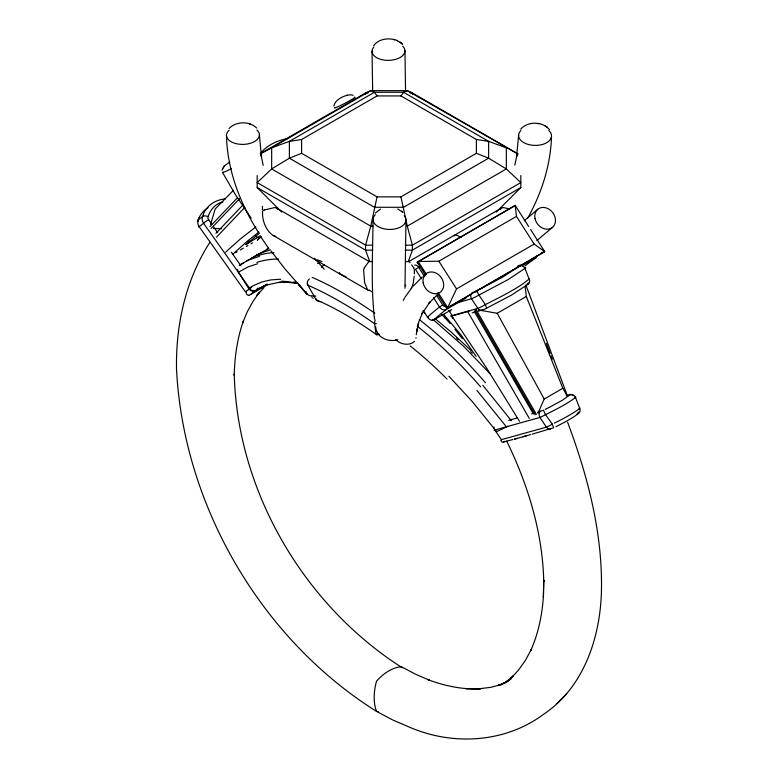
<?xml version="1.0" encoding="UTF-8"?>
<svg xmlns="http://www.w3.org/2000/svg" width="778" height="778" viewBox="0 0 778 778"><rect width="100%" height="100%" fill="white"/><g stroke="black" fill="none" stroke-linecap="round" stroke-linejoin="round"><path stroke-width="1.17" d="M404.968 288.259L405.97 219.931M543.764 580.155L543.404 597.222L543.764 580.155L543.754 581.497C542.597 532.58 528.087 484.723 506.634 441.029M373.041 219.26C372.759 252.539 370.775 285.983 374.5 319.145M257.392 288.259L256.73 290.029L250.701 294.376M339.558 272.572L339.519 273.7A256.759 114.356 50.6 0 1 346.161 276.958M414.343 273.866L414.363 270.404A2.742 0.856 76.6 0 0 413.663 267.642M518.595 135.226L516.602 156.718L516.952 154.725L514.832 165.218M551.514 136.15C550.736 165.121 541.566 193.372 527.474 218.55M333.879 106.022C335.162 99.954 341.853 96.812 347.299 95.198M414.207 276.2L413.118 283.795L411.261 288.589M543.433 595.783C542.208 614.601 538.473 633.38 530.684 650.632L531.462 649.085L525.558 660.123L518.634 669.946L510.728 678.484L513.48 675.761L504.698 682.938L511 678.873L501.382 684.659L508.073 681.217L497.648 685.583L501.431 684.514L490.607 687.353L478.402 688.861L480.211 688.861C462.356 689.668 444.627 685.895 427.968 679.671L429.33 680.157L415.462 674.176L401.497 666.785C392.161 667.203 382.582 674.176 376.503 681.217C373.858 690.66 373.002 702.213 376.503 711.364L392.851 720.029L410.453 727.586C453.496 745.888 505.369 742.689 543.404 714.428C585.056 686.702 601.336 634.42 601.501 586.486L601.511 585.153C601.666 529.205 587.127 474.317 567.619 422.25M316.033 298.626L315.956 299.413L307.884 285.234M307.748 284.991L307.845 284.135M416.259 334.735L418.331 323.142M222.002 170.178L224.511 165.802L229.782 161.98M262.565 211.947C262.06 219.017 265.152 229.452 271.95 234.557A16.241 12.254 -35.7 0 0 272.864 235.277L273.127 235.442M448.614 310.305L452.368 315.596L452.281 317.453M416.872 330.047L416.522 331.807L418.885 321.664L422.736 312.211L421.871 313.942L429.942 302.02L428.659 303.488L437.392 294.687M372.788 245.177L365.592 245.177L257.178 182.587L271.668 168.943L289.387 158.187L301.592 153.285L377.067 196.863L370.736 226.135L365.592 245.177L365.592 250.127L369.599 261.262M210.595 224.463L215.156 209.058L233.419 190.289M211.704 224.113L208.728 219.843A3.744 3.024 45.8 0 1 208.115 216.595C210.284 209.69 215.662 203.525 222.897 201.862M203.593 223.247A7.323 6.263 50.1 0 1 202.523 216.585L203.466 214.3M408.401 261.262L412.408 250.127L412.408 245.177L407.264 226.135L400.933 196.863L476.408 153.285L488.613 158.187L506.332 168.943L520.822 182.587L412.408 245.177L405.212 245.177M198.02 221.497A4.289 2.344 19.1 0 1 198.302 219.756L199.139 217.821M249.145 240.849L246.004 244.555L246.607 244.02M537.968 413.293L544.211 399.036L562.844 388.28L526.317 296.486L525.111 286.148M474.843 292.149L544.717 251.615L534.155 244.088L456.54 288.901L447.69 307.631L446.679 308.419L437.061 293.364M222.761 168.058L222.508 168.505M403.247 300.415L404.638 297.945M364.357 267.788L368.509 262.04A8.393 2.626 -76.6 0 1 368.694 261.846M209.885 242.308C186.068 279.185 175.945 323.648 176.499 367.226L176.489 368.626C183.161 504.834 260.815 638.884 376.503 711.364L378.4 711.763M405.095 297.118L411.932 287.607M373.664 45.688C378.896 38.443 389.652 37.363 397.451 40.67L396.722 40.368L400.884 42.78L400.203 42.226M260.795 153.626L271.668 147.849L289.387 141.353L301.592 139.515L377.067 95.927L400.933 95.927L403.578 92.261L407.264 90.656L412.408 92.961L517.671 153.733M321.402 267.253L321.635 266.961A5.485 3.764 -71.7 0 1 322.384 266.183L324.543 264.86M375.366 213.026L380.53 209.078M454.264 235.899L455.227 234.762L501.907 207.804M520.706 129.245C526.988 121.738 539.387 121.465 546.992 127.086L546.496 126.726L549.492 129.634M260.465 153.227C267.253 145.243 277.133 140.273 287.442 138.756M413.215 286.139L422.24 276.987M229.082 128.467C236.104 121.183 249.524 120.862 256.711 128.078M500.04 209.661L500.662 208.981M500.769 208.864L501.654 207.969M263.995 287.646L256.964 295.29L259.502 292.236L252.967 301.456L247.316 311.725L242.61 323.016L243.271 321.314C237.232 338.663 234.645 357.014 234.236 375.336L234.246 373.936C237.076 491.064 303.897 605.177 402.333 667.796M209.943 226.661L237.533 197.69M211.188 228.45L239.614 198.604M242.969 204.925L216.284 232.982A4.133 3.345 45.8 0 0 215.905 233.264M216.508 237.164L244.866 207.356M556.99 703.487L566.724 693.723M496.247 212.122L520.822 187.537L520.822 175.536M549.375 407.312L562.513 400.184L570.041 394.718L566.296 395.603M208.786 219.785A4.279 0.729 -30.5 0 0 203.564 223.267L199.149 226.641L245.449 291.857L251.732 287.208M225.532 252.218L240.324 238.982L255.874 226.923M232.68 254.289L247.385 241.131L258.909 232.019M246.986 243.777L259.512 233.118M575.312 397.179L575.827 397.023L574.534 398.073M432.364 319.768A5.592 1.77 58.6 0 0 433.647 319.914L433.706 319.962A140.624 8.918 -32.6 0 1 446.319 309.45M536.859 240.577L552.438 227.39M577.208 414.343L578.132 413.497L577.626 413.458M524.284 220.68L537.812 209.224M577.889 413.789L577.928 413.75A4.289 3.997 47.1 0 0 579.688 408.314L575.448 397.286M257.382 240.023L261.398 236.658M260.416 235.627L246.004 244.555M577.257 414.304L577.305 414.266A31.383 3.696 -25.2 0 1 555.959 426.655M260.795 152.906L262.332 151.7M524.887 268.361A4.24 3.657 52.8 0 0 519.753 265.823L502.646 277.143L476.155 291.06A4.191 0.496 -25.2 0 1 472.295 292.654A4.25 3.433 73.9 0 0 471.536 298.684A8.364 1.099 -29.7 0 0 477.371 295.922L508.52 279.36L525.831 267.817L524.849 267.992M578.861 409.004L579.902 408.051M524.936 268.342L529.205 279.263A4.23 3.627 53.7 0 1 527.727 284.495L511.272 295.202L486.221 308.409A4.191 0.496 -25.2 0 1 482.302 310.033L477.303 311.453M439.521 307.047L442.701 304.966A2.733 2.217 52.3 0 0 446.115 306.153A2.742 1.585 60 0 1 446.348 309.43A5.456 4.444 52.3 0 1 439.541 307.047L433.502 297.634M198.264 219.736L202.552 216.605M415.627 269.227L420.567 266.164M265.531 285.001L255.359 290.875L266.222 285.118L280.634 281.967M255.359 290.875L254.669 291.166A5.504 4.483 55.5 0 1 249.242 289.27L248.668 288.482L252.403 286.08L261.855 281.976L270.919 279.905L280.79 279.205M239.254 265.366L248.085 260.202L259.395 256.332M246.743 261.029L259.405 253.638L270.355 249.806M248.668 288.482L238.486 272.212L247.997 266.893L257.586 263.781M259.599 253.609L252.51 257.781A5.504 4.493 55.5 0 0 251.732 258.704M252.957 257.44L268.556 248.522M266.611 249.417L268.575 248.182M239.507 265.21L240.237 264.783M267.126 284.262L266.309 284.738M260.329 153.733L365.592 92.961L370.736 90.656L407.264 90.656L518.109 154.102M235.608 252.656L237.144 251.761M240.227 249.991L243.31 248.211M246.383 246.431L247.929 245.537M251.012 243.767L252.549 242.872M240.956 264.364L243.125 263.12M266.251 284.583L266.971 284.164M267.583 284.68L250.506 294.531A5.961 4.824 46 0 1 249.048 295.056L248.999 295.056M317.628 263.616L319.719 262.41M407.264 226.135L506.332 168.943L506.332 147.849L488.613 141.353L403.578 92.261L374.422 92.261L370.736 90.656L271.668 147.849L271.668 168.943L370.736 226.135L373.09 226.135M520.822 187.537L412.408 250.127L405.212 250.127M426.529 274.527L418.194 261.476L438.841 261.214L516.466 216.401L515.221 205.46L417.183 262.254L425.517 275.305M446.679 308.419L470.671 294.561M446.348 309.43L465.866 298.159M522.563 265.424L535.575 257.917A5.456 4.444 52.3 0 0 537.306 255.641M433.706 319.962L451.687 309.586M478.421 309.975L497.21 313.291L526.317 296.486M408.751 261.583L455.441 234.645L461.15 237.319M265.493 285.215L264.257 285.905A39.921 32.268 46.1 0 1 258.977 288.239L257.897 288.453M275.363 145.924L276.19 145.457M427.871 317.152L427.706 317.239A5.31 4.328 53.8 0 0 433.774 320.244M427.618 317.288L423.203 310.51M251.08 258.52L251.809 258.199A5.504 4.483 55.5 0 1 252.49 258.053M507.956 426.237L506.731 426.85M548.889 407.555L546.671 408.644M452.368 315.596L477.838 308.351A8.305 1.109 -29.6 0 0 485.355 304.606C499.593 297.322 519.286 287.811 529.4 278.709M554.432 423.106L554.568 423.028A37.052 4.367 -25.2 0 0 578.988 408.956M546.175 408.888L545.184 409.364M543.472 410.278L545.475 414.586L548.15 413.303A37.752 4.444 -25.2 0 0 574.718 397.996M543.443 410.201L537.52 412.223M264.287 210.011L274.313 207.658A8.393 6.331 -35.7 0 1 274.78 207.6L274.906 207.59A2.869 2.169 -35.7 0 1 276.375 207.93L277.133 208.757M457.756 302.671L471.478 298.733L477.838 308.351M517.633 265.988L519.296 265.512A4.24 3.433 73.9 0 1 522.271 265.668M451.026 316.199A5.456 0.642 -25.2 0 0 451.833 316.033L467.666 311.54A4.133 0.486 -25.2 0 0 470.087 310.607M472.168 312.912L475.601 311.929M531.607 413.896L534.564 413.06M546.428 427.141L501.45 439.658L494.827 430.039L539.893 417.446L546.428 427.141A7.294 0.875 -30.5 0 0 552.302 424.136L553.605 427.764L532.094 434.182M508.686 420.353L517.088 417.99M530.567 434.61L523.079 436.701M514.579 439.132L526.443 435.845M517.253 438.306L514.414 439.084M577.509 413.497L577.373 413.526A4.221 3.608 76.1 0 0 578.783 411.961M513.013 439.473L503.57 442.03A5.699 2.616 -64.1 0 1 501.479 441.077M347.144 95.227L350.722 94.79L353.173 95.305M530.664 123.614L531.569 123.478M278.971 282.453L285.332 282.171M541.391 252.49L543.705 252.403M283.776 281.753L286.985 281.694M367.994 92.961L365.592 92.961L365.592 94.508M410.006 92.961L412.408 92.961L412.408 94.508M377.067 196.863L400.933 196.863M372.788 250.127L365.592 250.127L257.178 187.537L257.178 175.536M405.416 261.554L408.878 261.554M369.122 261.554L372.584 261.554M466.012 688.802L480.211 688.861M213.542 228.489L221.779 228.625M284.427 282.122L298.013 283.299M379.236 334.297L376.027 334.093L374.597 323.755A5.641 1.186 -72.9 0 1 375.21 319.884M374.588 323.58L376.377 323.697M293.607 282.006L295.309 282.171M400.933 95.927L476.408 139.515L488.613 141.353L488.613 158.187L403.578 207.279L374.422 207.279L289.387 158.187L289.387 141.353L374.422 92.261L377.067 95.927M538.901 123.614L538.084 123.488L538.823 123.605M509.96 208.99L503.687 207.658A8.393 6.331 35.7 0 0 503.22 207.6L503.191 207.6A2.869 2.169 35.7 0 0 501.625 207.93M249.923 123.897L249.106 123.673L249.767 123.858M311.968 297.673L313.262 298.149M397.752 208.903L402.848 212.345M257.625 237.611L255.573 235.617M544.795 125.657L545.563 126.075M276.093 207.804L369.249 261.583M273.788 235.812L367.012 289.63M368.023 290.233L367.994 290.223A16.241 5.076 -76.6 0 1 367.537 289.737L364.619 282.628L363.647 270.306A2.742 0.856 -76.6 0 1 364.337 267.642M423.057 311.735L424.837 313.087M400.378 42.372L402.605 44.453M435.106 318.64L450.715 331.671L470.943 350.489M432.811 319.281L463.912 346.599L490.062 373.741M402.041 211.577L401.555 211.188L402.236 211.742M419.05 263.82L417.183 262.254L515.221 205.46L528.68 226.534M401.691 43.49L401.244 43.091L401.876 43.656M456.676 338.323L458.339 339.85M257.178 187.537L281.753 212.122M470.7 351.598L472.324 353.222M448.916 376.27L472.509 401.798L496.646 431.654L506.517 426.947L476.904 390.41M441.787 314.4L445.415 318.28M443.83 314.575L460.78 334.676L476.107 356.314M277.338 208.981L277.96 209.661M324.183 269.217L314.672 258.325M445.055 317.871L450.073 323.531M306.629 293.685L298.655 284.515L307.145 294.259L284.865 268.789L270.977 250.895M482.837 385.334L511.389 420.713M455.004 329.395L462.317 338.683M410.074 262.769L409.549 262.108A8.393 2.626 76.6 0 0 409.306 261.846M449.344 310.334L450.102 311.356M249.933 288.648L203.554 223.267M411.62 264.851L412.729 266.397M405.202 285.147L405.717 285.866M545.475 414.586L552.302 424.136M240.927 265.765L231.329 252.189M251.129 218.141L235.228 194.286L222.527 172.483M217.626 232.622L213.678 226.952M451.824 316.033L486.979 368.675L519.471 421.287M413.011 266.805L413.643 267.788M260.912 237.057L268.857 248.697M256.886 254.299L257.858 255.729M485.346 304.606L478.888 295.047A4.24 0.788 63.7 0 0 476.136 290.991M530.606 229.539L544.717 251.615L447.69 307.631L438.072 292.586M516.466 216.401L534.155 244.088M438.841 261.214L456.54 288.901M422.522 269.227L423.504 270.773M424.642 276.705L418.622 267.282A4.085 2.256 57.1 0 0 414.674 265.201M436.682 295.552L442.701 304.966M415.452 269.373L421.462 278.787M238.476 272.183L238.049 271.376A5.504 4.483 55.6 0 1 237.562 269.577M258.345 232.243C239.994 203.311 227.254 170.1 226.486 135.557M536.402 414.441L476.068 309.556L474.823 309.916L535.157 414.791M474.152 311.268L533.358 413.954M467.666 311.54L529.293 418.408M562.844 388.28L567.473 396.527M497.21 313.291L544.211 399.036M525.86 284.962L567.629 396.42M546.351 343.322L550.182 353.552M551.038 355.828L552.322 359.241M263.168 165.354L261.048 154.676L261.398 156.572L259.405 134.652M404.959 50.862L405.552 91.405M372.03 51.29L372.681 91.833M476.408 139.515L476.408 153.285M301.592 139.515L301.592 153.285M262.449 206.238L262.449 209.671M519.276 265.522A4.182 0.486 -25.2 0 1 519.772 265.872M482.321 310.082A4.191 3.384 73.9 0 1 477.877 308.321M485.336 304.606A4.23 0.846 63.3 0 1 486.25 308.458M453.224 318.192A6.983 2.169 -59.1 0 1 452.067 317.755M528.418 282.822A4.201 3.394 73.9 0 1 527.29 284.106M527.26 284.058A4.182 0.496 -25.2 0 1 527.698 284.447M450.832 315.897A5.456 0.642 -25.2 0 1 451.328 315.479M414.45 341.27A11.641 8.383 17.2 0 1 395.798 339.675M416.006 337.671A11.641 8.383 17.2 0 1 415.929 338.274M369.871 290.457A256.759 114.356 50.6 0 1 372.448 292.09M307.894 285.244A241.102 82.896 45 0 1 374.597 323.765M320.915 301.582A5.874 4.999 -38.2 0 1 316.033 299.666A223.072 76.691 45 0 1 376.046 334.248M377.194 334.939A5.874 1.449 -78.1 0 1 376.649 334.987M307.534 285.108A5.641 4.824 -38.3 0 1 309.372 278.903M312.211 277.386A246.947 86.144 45.3 0 1 374.801 313.213M410.152 345.909A239.566 126.347 50.1 0 1 447.049 379.11M419.303 319.622A265.376 145.282 50.7 0 1 485.472 382.776M417.319 326.322A259.901 143.356 50.7 0 1 480.58 386.851M281.714 281.189A239.566 108.045 56.6 0 1 296.272 283.153M258.841 255.31A265.376 122.428 58.1 0 1 273.837 252.578M317.57 259.901A265.376 122.428 58.1 0 1 321.927 261.573M256.828 262.41A259.901 120.026 58.4 0 1 278.427 259.055M550.746 428.979A4.221 3.18 72.6 0 1 546.496 427.083M539.971 417.368A4.279 3.219 72.6 0 1 540.447 411.299M545.485 414.586A7.323 0.866 -30.6 0 1 539.922 417.426M569.875 394.903A4.308 4.046 45.8 0 1 575.399 397.305M494.789 430.069A5.164 0.515 -33.6 0 1 494.38 429.787M494.925 429.942A4.201 3.404 71.4 0 1 493.952 427.044M503.706 441.972A5.961 0.7 -25.3 0 1 504.757 441.321M501.207 441.116A7.508 4.279 -50.9 0 1 500.74 440.231M569.233 394.679A4.279 3.647 74.1 0 1 573.289 395.652M404.268 215.613A16.464 9.715 1.1 0 1 388.903 229.422A16.464 9.715 1.1 0 1 375.307 214.621M397.83 339.743A14.977 11.096 9.3 0 1 379.012 335.036M379.265 334.9A16.494 12.594 9.2 0 1 375.716 326.906M427.414 317.278A125.89 7.984 -32.6 0 1 439.424 307.106M524.878 265.911A140.624 8.918 -32.6 0 0 535.614 257.897A2.742 1.634 58.6 0 0 536.071 256.37M369.356 289.99A6.02 1.887 -76.6 0 1 368.101 290.223M262.39 211.956A2.742 2.071 -35.7 0 1 264.248 209.846M275.84 236.308A6.02 4.542 -35.7 0 1 273.311 235.501M548.84 130.548A16.464 9.715 1.1 0 1 546.059 143.055A16.464 9.715 1.1 0 1 524.644 143.084A16.464 9.715 1.1 0 1 520.861 130.587M354.389 97.269A11.66 0.749 -27.4 0 1 344.712 103.386A11.66 0.749 -27.4 0 1 334.9 107.325M402.693 46.184A16.464 9.287 -1.1 0 1 388.893 60.353A16.464 9.287 -1.1 0 1 373.917 46.952M256.935 130.033A16.464 9.287 -1.1 0 1 253.55 142.073A16.464 9.287 -1.1 0 1 232.029 142.209A16.464 9.287 -1.1 0 1 229.17 130.198M311.686 296.117A14.977 7.051 -14.6 0 1 305.89 291.342M315.78 296.078A16.494 7.751 -16.8 0 1 311.978 295.854M199.187 226.622A7.294 6.234 49.6 0 1 198.234 219.717M199.615 227.157A4.221 0.71 -30.6 0 1 199.09 226.67M202.601 216.624A4.308 2.276 16.4 0 1 208.105 216.605M203.282 214.183A37.752 30.498 45.8 0 1 225.221 198.925M199.022 217.752A37.052 29.934 45.8 0 1 207.989 207.726M256.332 290.097A5.164 4.512 54.8 0 1 249.845 288.726M246.373 292.489A7.508 4.308 -69.1 0 1 246.227 291.361M248.872 295.416A5.699 3.89 -55 0 1 246.198 292.995M231.513 168.651A11.66 0.749 -27.4 0 1 222.907 172.016M258.957 237.65A5.495 4.435 45.8 0 1 257.44 240.023M222.216 169.264L222.216 169.264M224.103 166.249L224.511 165.802L224.103 166.249M394.553 39.659L393.678 39.445L394.553 39.659M423.164 282.784A11.66 9.492 52.2 0 0 440.134 292.324A11.66 9.492 52.2 0 0 436.711 273.448A11.66 9.492 52.2 0 0 423.164 282.784M535.001 218.453A11.66 9.492 52.2 0 0 552.069 227.672A11.66 9.492 52.2 0 0 548.315 208.805A11.66 9.492 52.2 0 0 535.001 218.453"/></g></svg>
